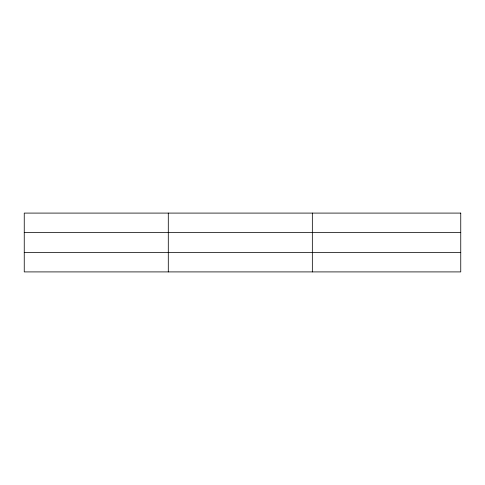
<?xml version="1.0" encoding="UTF-8"?>
<svg xmlns="http://www.w3.org/2000/svg" width="485" height="485" viewBox="0 0 485 485"><rect width="100%" height="100%" fill="white"/><g stroke="black" fill="none" stroke-linecap="round" stroke-linejoin="round"><path stroke-width="0.73" d="M168.295 271.909L168.295 213.091M312.34 271.909L312.34 213.091M24.25 232.503L460.75 232.503M24.25 252.497L460.75 252.497M460.75 213.091L460.75 271.909L24.25 271.909L24.25 213.091L460.75 213.091"/></g></svg>
